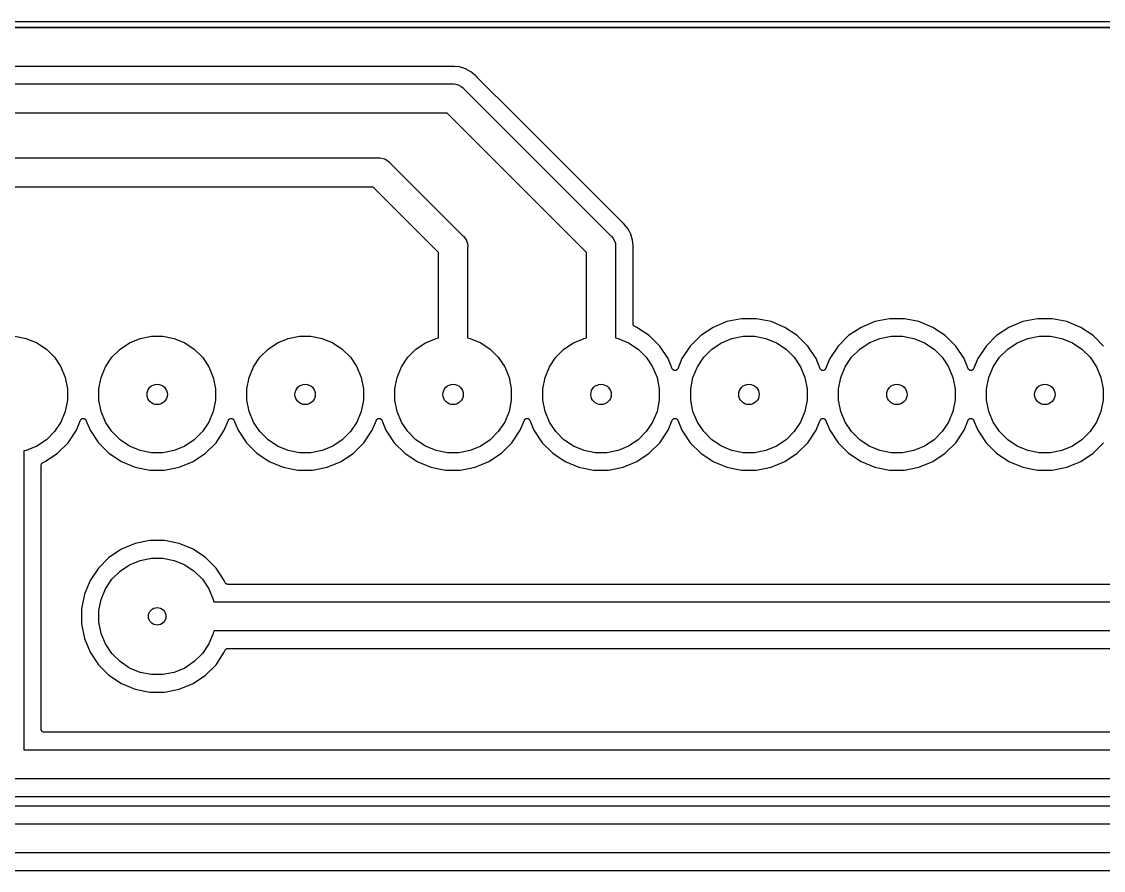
# Model space of a CAD drawing. Extents: x 4.15 to 7.3, y -3.55 to -2.25.
# Drawn here: x 5.958 to 6.69, y -2.822 to -2.248 of the extents above; entities that cross this region are included whole.
import ezdxf

# ---------------------------------------------------------------- set-up
doc = ezdxf.new("R2010")
doc.units = 0
doc.header["$MEASUREMENT"] = 0
doc.layers.add('BLACK', color=7, linetype='CONTINUOUS')

msp = doc.modelspace()

# ---------------------------------------------------------------- linework, layer by layer
at = {"layer": 'BLACK', "linetype": 'CONTINUOUS'}
for p, q in [((4.1501, -2.24803), (7.2999, -2.24803)), ((7.29803, -2.25197), (4.15197, -2.25197)), ((4.15394, -2.25197), (7.29606, -2.25197)), ((6.24884, -2.27835), (5.10116, -2.27835)), ((6.24892, -2.27834), (6.24884, -2.27835)), ((6.24901, -2.27834), (6.24892, -2.27834)), ((6.24903, -2.27834), (6.24901, -2.27834)), ((6.25, -2.27824), (6.24903, -2.27834)), ((6.25097, -2.27834), (6.25, -2.27824)), ((6.25424, -2.27866), (6.25097, -2.27834)), ((6.25833, -2.2799), (6.25424, -2.27866)), ((6.26209, -2.28191), (6.25833, -2.2799)), ((6.26539, -2.28461), (6.26209, -2.28191)), ((6.266, -2.28537), (6.26539, -2.28461)), ((6.26606, -2.28543), (6.266, -2.28537)), ((6.26611, -2.28549), (6.26606, -2.28543)), ((6.26613, -2.28551), (6.26611, -2.28549)), ((6.29264, -2.31202), (6.26613, -2.28551)), ((5.10048, -2.29016), (6.24952, -2.29016)), ((6.24952, -2.29016), (6.25, -2.29011)), ((6.25, -2.29011), (6.25048, -2.29016)), ((6.25048, -2.29016), (6.25193, -2.2903)), ((6.25193, -2.2903), (6.25378, -2.29086)), ((6.25378, -2.29086), (6.25549, -2.29178)), ((6.25549, -2.29178), (6.25699, -2.29301)), ((6.25699, -2.29301), (6.2573, -2.29338)), ((6.2573, -2.29338), (6.35662, -2.3927)), ((6.24592, -2.30984), (5.10408, -2.30984)), ((6.34016, -2.40408), (6.24592, -2.30984)), ((6.36449, -2.38387), (6.29264, -2.31202)), ((5.15048, -2.34016), (6.19952, -2.34016)), ((6.19952, -2.34016), (6.2, -2.34011)), ((6.2, -2.34011), (6.20048, -2.34016)), ((6.20048, -2.34016), (6.20193, -2.3403)), ((6.20193, -2.3403), (6.20378, -2.34086)), ((6.20378, -2.34086), (6.20549, -2.34178)), ((6.20549, -2.34178), (6.20699, -2.34301)), ((6.20699, -2.34301), (6.2073, -2.34338)), ((6.2073, -2.34338), (6.25662, -2.3927)), ((6.19592, -2.35984), (5.15408, -2.35984)), ((6.24016, -2.40408), (6.19592, -2.35984)), ((6.36456, -2.38392), (6.36449, -2.38387)), ((6.36461, -2.38398), (6.36456, -2.38392)), ((6.36463, -2.384), (6.36461, -2.38398)), ((6.36539, -2.38461), (6.36463, -2.384)), ((6.36809, -2.38791), (6.36539, -2.38461)), ((6.36937, -2.3903), (6.36809, -2.38791)), ((6.3701, -2.39167), (6.36937, -2.3903)), ((6.36937, -2.3903), (6.36937, -2.3903)), ((6.25662, -2.3927), (6.25699, -2.39301)), ((6.25699, -2.39301), (6.25822, -2.39451)), ((6.25822, -2.39451), (6.25902, -2.396)), ((6.25902, -2.396), (6.25914, -2.39622)), ((6.25914, -2.39622), (6.2597, -2.39807)), ((6.2597, -2.39807), (6.25989, -2.4)), ((6.35662, -2.3927), (6.35699, -2.39301)), ((6.35699, -2.39301), (6.35822, -2.39451)), ((6.35822, -2.39451), (6.35914, -2.39622)), ((6.35914, -2.39622), (6.3597, -2.39807)), ((6.3597, -2.39807), (6.35984, -2.39948)), ((6.37134, -2.39576), (6.3701, -2.39167)), ((6.37166, -2.39903), (6.37134, -2.39576)), ((6.24016, -2.46182), (6.24016, -2.40408)), ((6.25989, -2.4), (6.25984, -2.40048)), ((6.25984, -2.40048), (6.25984, -2.46182)), ((6.34016, -2.46182), (6.34016, -2.40408)), ((6.35984, -2.39948), (6.35989, -2.4)), ((6.35989, -2.4), (6.35984, -2.40048)), ((6.35984, -2.40048), (6.35984, -2.46182)), ((6.37165, -2.40113), (6.37166, -2.40105)), ((6.37165, -2.40116), (6.37165, -2.40113)), ((6.37165, -2.45226), (6.37165, -2.40116)), ((6.37176, -2.4), (6.37166, -2.39903)), ((6.37166, -2.39903), (6.37166, -2.39903)), ((6.37166, -2.40097), (6.37176, -2.4)), ((6.37166, -2.40105), (6.37166, -2.40097)), ((6.44496, -2.44882), (6.43507, -2.45079)), ((6.45504, -2.44882), (6.44496, -2.44882)), ((6.46493, -2.45079), (6.45504, -2.44882)), ((6.54496, -2.44882), (6.53507, -2.45079)), ((6.55504, -2.44882), (6.54496, -2.44882)), ((6.56493, -2.45079), (6.55504, -2.44882)), ((6.64496, -2.44882), (6.63507, -2.45079)), ((6.65504, -2.44882), (6.64496, -2.44882)), ((6.66493, -2.45079), (6.65504, -2.44882)), ((6.37167, -2.45244), (6.37165, -2.45226)), ((6.37169, -2.45262), (6.37167, -2.45244)), ((6.37169, -2.45263), (6.37169, -2.45262)), ((6.37169, -2.45264), (6.37169, -2.45263)), ((6.37174, -2.45282), (6.37169, -2.45264)), ((6.3718, -2.45299), (6.37174, -2.45282)), ((6.3718, -2.453), (6.3718, -2.45299)), ((6.3718, -2.45301), (6.3718, -2.453)), ((6.37189, -2.45317), (6.3718, -2.45301)), ((6.37197, -2.45333), (6.37189, -2.45317)), ((6.37198, -2.45334), (6.37197, -2.45333)), ((6.37198, -2.45335), (6.37198, -2.45334)), ((6.3721, -2.45349), (6.37198, -2.45335)), ((6.37221, -2.45363), (6.3721, -2.45349)), ((6.37222, -2.45364), (6.37221, -2.45363)), ((6.37223, -2.45364), (6.37222, -2.45364)), ((6.37237, -2.45376), (6.37223, -2.45364)), ((6.37251, -2.45388), (6.37237, -2.45376)), ((6.37252, -2.45389), (6.37251, -2.45388)), ((6.37251, -2.45388), (6.37251, -2.45388)), ((6.37268, -2.45398), (6.37252, -2.45389)), ((6.37284, -2.45406), (6.37268, -2.45398)), ((6.37286, -2.45407), (6.37284, -2.45406)), ((6.37287, -2.45407), (6.37286, -2.45407)), ((6.37286, -2.45407), (6.37286, -2.45407)), ((6.37286, -2.45407), (6.37286, -2.45407)), ((6.37424, -2.45464), (6.37287, -2.45407)), ((6.38263, -2.46025), (6.37424, -2.45464)), ((6.42576, -2.45464), (6.41737, -2.46025)), ((6.43507, -2.45079), (6.42576, -2.45464)), ((6.47424, -2.45464), (6.46493, -2.45079)), ((6.48263, -2.46025), (6.47424, -2.45464)), ((6.52576, -2.45464), (6.51737, -2.46025)), ((6.53507, -2.45079), (6.52576, -2.45464)), ((6.57424, -2.45464), (6.56493, -2.45079)), ((6.58263, -2.46025), (6.57424, -2.45464)), ((6.62576, -2.45464), (6.61737, -2.46025)), ((6.63507, -2.45079), (6.62576, -2.45464)), ((6.67424, -2.45464), (6.66493, -2.45079)), ((6.68263, -2.46025), (6.67424, -2.45464)), ((5.95388, -2.46063), (5.96148, -2.46214)), ((5.96148, -2.46214), (5.96865, -2.46511)), ((6.03135, -2.46511), (6.03852, -2.46214)), ((6.03852, -2.46214), (6.04612, -2.46063)), ((6.04612, -2.46063), (6.05388, -2.46063)), ((6.05388, -2.46063), (6.06148, -2.46214)), ((6.06148, -2.46214), (6.06865, -2.46511)), ((6.13135, -2.46511), (6.13852, -2.46214)), ((6.13852, -2.46214), (6.14612, -2.46063)), ((6.14612, -2.46063), (6.15388, -2.46063)), ((6.15388, -2.46063), (6.16148, -2.46214)), ((6.16148, -2.46214), (6.16865, -2.46511)), ((6.23135, -2.46511), (6.23852, -2.46214)), ((6.23852, -2.46214), (6.24016, -2.46182)), ((6.25984, -2.46182), (6.26148, -2.46214)), ((6.26148, -2.46214), (6.26865, -2.46511)), ((6.33135, -2.46511), (6.33852, -2.46214)), ((6.33852, -2.46214), (6.34016, -2.46182)), ((6.35984, -2.46182), (6.36148, -2.46214)), ((6.36148, -2.46214), (6.36865, -2.46511)), ((6.38975, -2.46737), (6.38263, -2.46025)), ((6.41737, -2.46025), (6.41025, -2.46737)), ((6.43135, -2.46511), (6.43852, -2.46214)), ((6.43852, -2.46214), (6.44612, -2.46063)), ((6.44612, -2.46063), (6.45388, -2.46063)), ((6.45388, -2.46063), (6.46148, -2.46214)), ((6.46148, -2.46214), (6.46865, -2.46511)), ((6.48975, -2.46737), (6.48263, -2.46025)), ((6.51737, -2.46025), (6.51025, -2.46737)), ((6.53135, -2.46511), (6.53852, -2.46214)), ((6.53852, -2.46214), (6.54612, -2.46063)), ((6.54612, -2.46063), (6.55388, -2.46063)), ((6.55388, -2.46063), (6.56148, -2.46214)), ((6.56148, -2.46214), (6.56865, -2.46511)), ((6.58975, -2.46737), (6.58263, -2.46025)), ((6.61737, -2.46025), (6.61025, -2.46737)), ((6.63135, -2.46511), (6.63852, -2.46214)), ((6.63852, -2.46214), (6.64612, -2.46063)), ((6.64612, -2.46063), (6.65388, -2.46063)), ((6.65388, -2.46063), (6.66148, -2.46214)), ((6.66148, -2.46214), (6.66865, -2.46511)), ((6.68975, -2.46737), (6.68263, -2.46025)), ((5.96865, -2.46511), (5.9751, -2.46942)), ((5.9751, -2.46942), (5.98058, -2.4749)), ((6.01942, -2.4749), (6.0249, -2.46942)), ((6.0249, -2.46942), (6.03135, -2.46511)), ((6.06865, -2.46511), (6.0751, -2.46942)), ((6.0751, -2.46942), (6.08058, -2.4749)), ((6.11942, -2.4749), (6.1249, -2.46942)), ((6.1249, -2.46942), (6.13135, -2.46511)), ((6.16865, -2.46511), (6.1751, -2.46942)), ((6.1751, -2.46942), (6.18058, -2.4749)), ((6.21942, -2.4749), (6.2249, -2.46942)), ((6.2249, -2.46942), (6.23135, -2.46511)), ((6.26865, -2.46511), (6.2751, -2.46942)), ((6.2751, -2.46942), (6.28058, -2.4749)), ((6.31942, -2.4749), (6.3249, -2.46942)), ((6.3249, -2.46942), (6.33135, -2.46511)), ((6.36865, -2.46511), (6.3751, -2.46942)), ((6.3751, -2.46942), (6.38058, -2.4749)), ((6.39536, -2.47576), (6.38975, -2.46737)), ((6.41025, -2.46737), (6.40464, -2.47576)), ((6.41942, -2.4749), (6.4249, -2.46942)), ((6.4249, -2.46942), (6.43135, -2.46511)), ((6.46865, -2.46511), (6.4751, -2.46942)), ((6.4751, -2.46942), (6.48058, -2.4749)), ((6.49536, -2.47576), (6.48975, -2.46737)), ((6.51025, -2.46737), (6.50464, -2.47576)), ((6.51942, -2.4749), (6.5249, -2.46942)), ((6.5249, -2.46942), (6.53135, -2.46511)), ((6.56865, -2.46511), (6.5751, -2.46942)), ((6.5751, -2.46942), (6.58058, -2.4749)), ((6.59536, -2.47576), (6.58975, -2.46737)), ((6.61025, -2.46737), (6.60464, -2.47576)), ((6.61942, -2.4749), (6.6249, -2.46942)), ((6.6249, -2.46942), (6.63135, -2.46511)), ((6.66865, -2.46511), (6.6751, -2.46942)), ((6.6751, -2.46942), (6.68058, -2.4749)), ((5.98058, -2.4749), (5.98489, -2.48135)), ((6.01511, -2.48135), (6.01942, -2.4749)), ((6.08058, -2.4749), (6.08489, -2.48135)), ((6.11511, -2.48135), (6.11942, -2.4749)), ((6.18058, -2.4749), (6.18489, -2.48135)), ((6.21511, -2.48135), (6.21942, -2.4749)), ((6.28058, -2.4749), (6.28489, -2.48135)), ((6.31511, -2.48135), (6.31942, -2.4749)), ((6.38058, -2.4749), (6.38489, -2.48135)), ((6.39818, -2.48258), (6.39536, -2.47576)), ((6.40464, -2.47576), (6.40182, -2.48258)), ((6.41511, -2.48135), (6.41942, -2.4749)), ((6.48058, -2.4749), (6.48489, -2.48135)), ((6.49818, -2.48258), (6.49536, -2.47576)), ((6.50464, -2.47576), (6.50182, -2.48258)), ((6.51511, -2.48135), (6.51942, -2.4749)), ((6.58058, -2.4749), (6.58489, -2.48135)), ((6.59818, -2.48258), (6.59536, -2.47576)), ((6.60464, -2.47576), (6.60182, -2.48258)), ((6.61511, -2.48135), (6.61942, -2.4749)), ((6.68058, -2.4749), (6.68489, -2.48135)), ((5.98489, -2.48135), (5.98786, -2.48852)), ((6.01214, -2.48852), (6.01511, -2.48135)), ((6.08489, -2.48135), (6.08786, -2.48852)), ((6.11214, -2.48852), (6.11511, -2.48135)), ((6.18489, -2.48135), (6.18786, -2.48852)), ((6.21214, -2.48852), (6.21511, -2.48135)), ((6.28489, -2.48135), (6.28786, -2.48852)), ((6.31214, -2.48852), (6.31511, -2.48135)), ((6.38489, -2.48135), (6.38786, -2.48852)), ((6.39827, -2.48274), (6.39818, -2.48258)), ((6.39836, -2.48291), (6.39827, -2.48274)), ((6.39836, -2.48292), (6.39836, -2.48291)), ((6.39836, -2.48291), (6.39836, -2.48291)), ((6.39848, -2.48306), (6.39836, -2.48292)), ((6.3986, -2.48321), (6.39848, -2.48306)), ((6.39861, -2.48321), (6.3986, -2.48321)), ((6.3986, -2.48321), (6.3986, -2.48321)), ((6.39876, -2.48334), (6.39861, -2.48321)), ((6.3989, -2.48345), (6.39876, -2.48334)), ((6.3989, -2.48346), (6.3989, -2.48345)), ((6.39907, -2.48355), (6.3989, -2.48346)), ((6.3989, -2.48346), (6.3989, -2.48346)), ((6.39923, -2.48364), (6.39907, -2.48355)), ((6.39924, -2.48364), (6.39923, -2.48364)), ((6.39942, -2.4837), (6.39924, -2.48364)), ((6.39924, -2.48364), (6.39924, -2.48364)), ((6.3996, -2.48375), (6.39942, -2.4837)), ((6.39961, -2.48375), (6.3996, -2.48375)), ((6.3996, -2.48375), (6.3996, -2.48375)), ((6.39979, -2.48377), (6.39961, -2.48375)), ((6.39998, -2.48379), (6.39979, -2.48377)), ((6.39999, -2.48379), (6.39998, -2.48379)), ((6.40018, -2.48377), (6.39999, -2.48379)), ((6.39999, -2.48379), (6.39999, -2.48379)), ((6.40037, -2.48376), (6.40018, -2.48377)), ((6.40055, -2.4837), (6.40037, -2.48376)), ((6.40037, -2.48376), (6.40037, -2.48376)), ((6.40037, -2.48376), (6.40037, -2.48376)), ((6.40073, -2.48365), (6.40055, -2.4837)), ((6.40074, -2.48365), (6.40073, -2.48365)), ((6.4009, -2.48356), (6.40074, -2.48365)), ((6.40074, -2.48365), (6.40074, -2.48365)), ((6.40108, -2.48347), (6.4009, -2.48356)), ((6.40122, -2.48336), (6.40108, -2.48347)), ((6.40108, -2.48347), (6.40108, -2.48347)), ((6.40108, -2.48347), (6.40108, -2.48347)), ((6.40137, -2.48323), (6.40122, -2.48336)), ((6.40138, -2.48323), (6.40137, -2.48323)), ((6.4015, -2.48309), (6.40138, -2.48323)), ((6.40138, -2.48323), (6.40138, -2.48323)), ((6.40162, -2.48294), (6.4015, -2.48309)), ((6.40163, -2.48293), (6.40162, -2.48294)), ((6.40162, -2.48294), (6.40162, -2.48294)), ((6.40172, -2.48277), (6.40163, -2.48293)), ((6.40181, -2.4826), (6.40172, -2.48277)), ((6.40182, -2.48258), (6.40181, -2.4826)), ((6.40181, -2.4826), (6.40181, -2.4826)), ((6.40181, -2.4826), (6.40181, -2.4826)), ((6.40181, -2.4826), (6.40181, -2.4826)), ((6.41214, -2.48852), (6.41511, -2.48135)), ((6.48489, -2.48135), (6.48786, -2.48852)), ((6.49827, -2.48274), (6.49818, -2.48258)), ((6.49836, -2.48291), (6.49827, -2.48274)), ((6.49836, -2.48292), (6.49836, -2.48291)), ((6.49836, -2.48291), (6.49836, -2.48291)), ((6.49848, -2.48306), (6.49836, -2.48292)), ((6.4986, -2.48321), (6.49848, -2.48306)), ((6.49861, -2.48321), (6.4986, -2.48321)), ((6.4986, -2.48321), (6.4986, -2.48321)), ((6.49876, -2.48334), (6.49861, -2.48321)), ((6.4989, -2.48345), (6.49876, -2.48334)), ((6.4989, -2.48346), (6.4989, -2.48345)), ((6.49907, -2.48355), (6.4989, -2.48346)), ((6.4989, -2.48346), (6.4989, -2.48346)), ((6.49923, -2.48364), (6.49907, -2.48355)), ((6.49924, -2.48364), (6.49923, -2.48364)), ((6.49942, -2.4837), (6.49924, -2.48364)), ((6.49924, -2.48364), (6.49924, -2.48364)), ((6.4996, -2.48375), (6.49942, -2.4837)), ((6.49961, -2.48375), (6.4996, -2.48375)), ((6.4996, -2.48375), (6.4996, -2.48375)), ((6.49979, -2.48377), (6.49961, -2.48375)), ((6.49998, -2.48379), (6.49979, -2.48377)), ((6.49999, -2.48379), (6.49998, -2.48379)), ((6.50018, -2.48377), (6.49999, -2.48379)), ((6.49999, -2.48379), (6.49999, -2.48379)), ((6.50037, -2.48376), (6.50018, -2.48377)), ((6.50055, -2.4837), (6.50037, -2.48376)), ((6.50037, -2.48376), (6.50037, -2.48376)), ((6.50037, -2.48376), (6.50037, -2.48376)), ((6.50073, -2.48365), (6.50055, -2.4837)), ((6.50074, -2.48365), (6.50073, -2.48365)), ((6.5009, -2.48356), (6.50074, -2.48365)), ((6.50074, -2.48365), (6.50074, -2.48365)), ((6.50108, -2.48347), (6.5009, -2.48356)), ((6.50122, -2.48336), (6.50108, -2.48347)), ((6.50108, -2.48347), (6.50108, -2.48347)), ((6.50108, -2.48347), (6.50108, -2.48347)), ((6.50137, -2.48323), (6.50122, -2.48336)), ((6.50138, -2.48323), (6.50137, -2.48323)), ((6.5015, -2.48309), (6.50138, -2.48323)), ((6.50138, -2.48323), (6.50138, -2.48323)), ((6.50162, -2.48294), (6.5015, -2.48309)), ((6.50163, -2.48293), (6.50162, -2.48294)), ((6.50162, -2.48294), (6.50162, -2.48294)), ((6.50172, -2.48277), (6.50163, -2.48293)), ((6.50181, -2.4826), (6.50172, -2.48277)), ((6.50182, -2.48258), (6.50181, -2.4826)), ((6.50181, -2.4826), (6.50181, -2.4826)), ((6.50181, -2.4826), (6.50181, -2.4826)), ((6.50181, -2.4826), (6.50181, -2.4826)), ((6.51214, -2.48852), (6.51511, -2.48135)), ((6.58489, -2.48135), (6.58786, -2.48852)), ((6.59827, -2.48274), (6.59818, -2.48258)), ((6.59836, -2.48291), (6.59827, -2.48274)), ((6.59836, -2.48292), (6.59836, -2.48291)), ((6.59836, -2.48291), (6.59836, -2.48291)), ((6.59848, -2.48306), (6.59836, -2.48292)), ((6.5986, -2.48321), (6.59848, -2.48306)), ((6.59861, -2.48321), (6.5986, -2.48321)), ((6.5986, -2.48321), (6.5986, -2.48321)), ((6.59876, -2.48334), (6.59861, -2.48321)), ((6.5989, -2.48345), (6.59876, -2.48334)), ((6.5989, -2.48346), (6.5989, -2.48345)), ((6.59907, -2.48355), (6.5989, -2.48346)), ((6.5989, -2.48346), (6.5989, -2.48346)), ((6.59923, -2.48364), (6.59907, -2.48355)), ((6.59924, -2.48364), (6.59923, -2.48364)), ((6.59943, -2.4837), (6.59924, -2.48364)), ((6.59924, -2.48364), (6.59924, -2.48364)), ((6.5996, -2.48375), (6.59943, -2.4837)), ((6.59961, -2.48375), (6.5996, -2.48375)), ((6.5996, -2.48375), (6.5996, -2.48375)), ((6.59979, -2.48377), (6.59961, -2.48375)), ((6.59998, -2.48379), (6.59979, -2.48377)), ((6.59999, -2.48379), (6.59998, -2.48379)), ((6.60018, -2.48377), (6.59999, -2.48379)), ((6.59999, -2.48379), (6.59999, -2.48379)), ((6.60037, -2.48376), (6.60018, -2.48377)), ((6.60055, -2.4837), (6.60037, -2.48376)), ((6.60037, -2.48376), (6.60037, -2.48376)), ((6.60037, -2.48376), (6.60037, -2.48376)), ((6.60073, -2.48365), (6.60055, -2.4837)), ((6.60074, -2.48365), (6.60073, -2.48365)), ((6.6009, -2.48356), (6.60074, -2.48365)), ((6.60074, -2.48365), (6.60074, -2.48365)), ((6.60108, -2.48347), (6.6009, -2.48356)), ((6.60122, -2.48336), (6.60108, -2.48347)), ((6.60108, -2.48347), (6.60108, -2.48347)), ((6.60108, -2.48347), (6.60108, -2.48347)), ((6.60137, -2.48323), (6.60122, -2.48336)), ((6.60138, -2.48323), (6.60137, -2.48323)), ((6.6015, -2.48309), (6.60138, -2.48323)), ((6.60138, -2.48323), (6.60138, -2.48323)), ((6.60162, -2.48294), (6.6015, -2.48309)), ((6.60163, -2.48293), (6.60162, -2.48294)), ((6.60162, -2.48294), (6.60162, -2.48294)), ((6.60172, -2.48277), (6.60163, -2.48293)), ((6.60181, -2.4826), (6.60172, -2.48277)), ((6.60182, -2.48258), (6.60181, -2.4826)), ((6.60181, -2.4826), (6.60181, -2.4826)), ((6.60181, -2.4826), (6.60181, -2.4826)), ((6.60181, -2.4826), (6.60181, -2.4826)), ((6.61214, -2.48852), (6.61511, -2.48135)), ((6.68489, -2.48135), (6.68786, -2.48852)), ((5.98786, -2.48852), (5.98937, -2.49612)), ((6.01063, -2.49612), (6.01214, -2.48852)), ((6.08786, -2.48852), (6.08937, -2.49612)), ((6.11063, -2.49612), (6.11214, -2.48852)), ((6.18786, -2.48852), (6.18937, -2.49612)), ((6.21063, -2.49612), (6.21214, -2.48852)), ((6.28786, -2.48852), (6.28937, -2.49612)), ((6.31063, -2.49612), (6.31214, -2.48852)), ((6.38786, -2.48852), (6.38937, -2.49612)), ((6.41063, -2.49612), (6.41214, -2.48852)), ((6.48786, -2.48852), (6.48937, -2.49612)), ((6.51063, -2.49612), (6.51214, -2.48852)), ((6.58786, -2.48852), (6.58937, -2.49612)), ((6.61063, -2.49612), (6.61214, -2.48852)), ((6.68786, -2.48852), (6.68937, -2.49612)), ((5.98937, -2.49612), (5.98937, -2.50388)), ((6.01063, -2.50388), (6.01063, -2.49612)), ((6.08937, -2.49612), (6.08937, -2.50388)), ((6.11063, -2.50388), (6.11063, -2.49612)), ((6.18937, -2.49612), (6.18937, -2.50388)), ((6.21063, -2.50388), (6.21063, -2.49612)), ((6.28937, -2.49612), (6.28937, -2.50388)), ((6.31063, -2.50388), (6.31063, -2.49612)), ((6.38937, -2.49612), (6.38937, -2.50388)), ((6.41063, -2.50388), (6.41063, -2.49612)), ((6.48937, -2.49612), (6.48937, -2.50388)), ((6.51063, -2.50388), (6.51063, -2.49612)), ((6.58937, -2.49612), (6.58937, -2.50388)), ((6.61063, -2.50388), (6.61063, -2.49612)), ((6.68937, -2.49612), (6.68937, -2.50388)), ((5.98937, -2.50388), (5.98786, -2.51148)), ((6.01214, -2.51148), (6.01063, -2.50388)), ((6.08937, -2.50388), (6.08786, -2.51148)), ((6.11214, -2.51148), (6.11063, -2.50388)), ((6.18937, -2.50388), (6.18786, -2.51148)), ((6.21214, -2.51148), (6.21063, -2.50388)), ((6.28937, -2.50388), (6.28786, -2.51148)), ((6.31214, -2.51148), (6.31063, -2.50388)), ((6.38937, -2.50388), (6.38786, -2.51148)), ((6.41214, -2.51148), (6.41063, -2.50388)), ((6.48937, -2.50388), (6.48786, -2.51148)), ((6.51214, -2.51148), (6.51063, -2.50388)), ((6.58937, -2.50388), (6.58786, -2.51148)), ((6.61214, -2.51148), (6.61063, -2.50388)), ((6.68937, -2.50388), (6.68786, -2.51148)), ((5.98786, -2.51148), (5.98489, -2.51865)), ((6.01511, -2.51865), (6.01214, -2.51148)), ((6.08786, -2.51148), (6.08489, -2.51865)), ((6.11511, -2.51865), (6.11214, -2.51148)), ((6.18786, -2.51148), (6.18489, -2.51865)), ((6.21511, -2.51865), (6.21214, -2.51148)), ((6.28786, -2.51148), (6.28489, -2.51865)), ((6.31511, -2.51865), (6.31214, -2.51148)), ((6.38786, -2.51148), (6.38489, -2.51865)), ((6.41511, -2.51865), (6.41214, -2.51148)), ((6.48786, -2.51148), (6.48489, -2.51865)), ((6.51511, -2.51865), (6.51214, -2.51148)), ((6.58786, -2.51148), (6.58489, -2.51865)), ((6.61511, -2.51865), (6.61214, -2.51148)), ((6.68786, -2.51148), (6.68489, -2.51865)), ((5.98489, -2.51865), (5.98058, -2.5251)), ((5.99536, -2.52424), (5.99818, -2.51742)), ((5.99818, -2.51742), (5.99819, -2.5174)), ((5.99819, -2.5174), (5.99828, -2.51724)), ((5.99819, -2.5174), (5.99819, -2.5174)), ((5.99819, -2.5174), (5.99819, -2.5174)), ((5.99819, -2.5174), (5.99819, -2.5174)), ((5.99828, -2.51724), (5.99837, -2.51707)), ((5.99837, -2.51707), (5.99838, -2.51706)), ((5.99838, -2.51706), (5.99851, -2.51691)), ((5.99838, -2.51706), (5.99838, -2.51706)), ((5.99851, -2.51691), (5.99862, -2.51677)), ((5.99862, -2.51677), (5.99862, -2.51677)), ((5.99862, -2.51677), (5.99863, -2.51677)), ((5.99863, -2.51677), (5.99878, -2.51664)), ((5.99878, -2.51664), (5.99892, -2.51653)), ((5.99892, -2.51653), (5.99909, -2.51644)), ((5.99892, -2.51653), (5.99892, -2.51653)), ((5.99892, -2.51653), (5.99892, -2.51653)), ((5.99909, -2.51644), (5.99926, -2.51635)), ((5.99926, -2.51635), (5.99926, -2.51635)), ((5.99926, -2.51635), (5.99927, -2.51635)), ((5.99927, -2.51635), (5.99944, -2.5163)), ((5.99944, -2.5163), (5.99963, -2.51624)), ((5.99963, -2.51624), (5.99982, -2.51623)), ((5.99963, -2.51624), (5.99963, -2.51624)), ((5.99963, -2.51624), (5.99963, -2.51624)), ((5.99982, -2.51623), (6.00001, -2.51621)), ((6.00001, -2.51621), (6.00001, -2.51621)), ((6.00001, -2.51621), (6.00002, -2.51621)), ((6.00002, -2.51621), (6.00021, -2.51623)), ((6.00021, -2.51623), (6.00039, -2.51625)), ((6.00039, -2.51625), (6.0004, -2.51625)), ((6.0004, -2.51625), (6.0004, -2.51625)), ((6.0004, -2.51625), (6.00057, -2.5163)), ((6.00057, -2.5163), (6.00076, -2.51636)), ((6.00076, -2.51636), (6.00076, -2.51636)), ((6.00076, -2.51636), (6.00077, -2.51636)), ((6.00077, -2.51636), (6.00093, -2.51645)), ((6.00093, -2.51645), (6.0011, -2.51654)), ((6.0011, -2.51654), (6.0011, -2.51654)), ((6.0011, -2.51654), (6.0011, -2.51655)), ((6.0011, -2.51655), (6.00124, -2.51666)), ((6.00124, -2.51666), (6.00139, -2.51679)), ((6.00139, -2.51679), (6.0014, -2.51679)), ((6.0014, -2.51679), (6.0014, -2.51679)), ((6.0014, -2.51679), (6.00152, -2.51693)), ((6.00152, -2.51693), (6.00164, -2.51708)), ((6.00164, -2.51708), (6.00164, -2.51709)), ((6.00164, -2.51709), (6.00164, -2.51709)), ((6.00164, -2.51709), (6.00173, -2.51726)), ((6.00173, -2.51726), (6.00182, -2.51742)), ((6.00182, -2.51742), (6.00464, -2.52424)), ((6.01942, -2.5251), (6.01511, -2.51865)), ((6.08489, -2.51865), (6.08058, -2.5251)), ((6.09536, -2.52424), (6.09818, -2.51742)), ((6.09818, -2.51742), (6.09819, -2.5174)), ((6.09819, -2.5174), (6.09828, -2.51724)), ((6.09819, -2.5174), (6.09819, -2.5174)), ((6.09819, -2.5174), (6.09819, -2.5174)), ((6.09819, -2.5174), (6.09819, -2.5174)), ((6.09828, -2.51724), (6.09837, -2.51707)), ((6.09837, -2.51707), (6.09838, -2.51706)), ((6.09838, -2.51706), (6.09851, -2.51691)), ((6.09838, -2.51706), (6.09838, -2.51706)), ((6.09851, -2.51691), (6.09862, -2.51677)), ((6.09862, -2.51677), (6.09862, -2.51677)), ((6.09862, -2.51677), (6.09863, -2.51677)), ((6.09863, -2.51677), (6.09878, -2.51664)), ((6.09878, -2.51664), (6.09892, -2.51653)), ((6.09892, -2.51653), (6.09909, -2.51644)), ((6.09892, -2.51653), (6.09892, -2.51653)), ((6.09892, -2.51653), (6.09892, -2.51653)), ((6.09909, -2.51644), (6.09926, -2.51635)), ((6.09926, -2.51635), (6.09926, -2.51635)), ((6.09926, -2.51635), (6.09927, -2.51635)), ((6.09927, -2.51635), (6.09944, -2.5163)), ((6.09944, -2.5163), (6.09963, -2.51624)), ((6.09963, -2.51624), (6.09982, -2.51623)), ((6.09963, -2.51624), (6.09963, -2.51624)), ((6.09963, -2.51624), (6.09963, -2.51624)), ((6.09982, -2.51623), (6.10001, -2.51621)), ((6.10001, -2.51621), (6.10001, -2.51621)), ((6.10001, -2.51621), (6.10002, -2.51621)), ((6.10002, -2.51621), (6.10021, -2.51623)), ((6.10021, -2.51623), (6.10039, -2.51625)), ((6.10039, -2.51625), (6.1004, -2.51625)), ((6.1004, -2.51625), (6.1004, -2.51625)), ((6.1004, -2.51625), (6.10058, -2.5163)), ((6.10058, -2.5163), (6.10076, -2.51636)), ((6.10076, -2.51636), (6.10076, -2.51636)), ((6.10076, -2.51636), (6.10077, -2.51636)), ((6.10077, -2.51636), (6.10093, -2.51645)), ((6.10093, -2.51645), (6.1011, -2.51654)), ((6.1011, -2.51654), (6.1011, -2.51654)), ((6.1011, -2.51654), (6.1011, -2.51655)), ((6.1011, -2.51655), (6.10124, -2.51666)), ((6.10124, -2.51666), (6.10139, -2.51679)), ((6.10139, -2.51679), (6.1014, -2.51679)), ((6.1014, -2.51679), (6.1014, -2.51679)), ((6.1014, -2.51679), (6.10152, -2.51693)), ((6.10152, -2.51693), (6.10164, -2.51708)), ((6.10164, -2.51708), (6.10164, -2.51709)), ((6.10164, -2.51709), (6.10164, -2.51709)), ((6.10164, -2.51709), (6.10173, -2.51726)), ((6.10173, -2.51726), (6.10182, -2.51742)), ((6.10182, -2.51742), (6.10464, -2.52424)), ((6.11942, -2.5251), (6.11511, -2.51865)), ((6.18489, -2.51865), (6.18058, -2.5251)), ((6.19536, -2.52424), (6.19818, -2.51742)), ((6.19818, -2.51742), (6.19819, -2.5174)), ((6.19819, -2.5174), (6.19828, -2.51724)), ((6.19819, -2.5174), (6.19819, -2.5174)), ((6.19819, -2.5174), (6.19819, -2.5174)), ((6.19819, -2.5174), (6.19819, -2.5174)), ((6.19828, -2.51724), (6.19837, -2.51707)), ((6.19837, -2.51707), (6.19838, -2.51706)), ((6.19838, -2.51706), (6.19851, -2.51691)), ((6.19838, -2.51706), (6.19838, -2.51706)), ((6.19851, -2.51691), (6.19862, -2.51677)), ((6.19862, -2.51677), (6.19862, -2.51677)), ((6.19862, -2.51677), (6.19863, -2.51677)), ((6.19863, -2.51677), (6.19878, -2.51664)), ((6.19878, -2.51664), (6.19892, -2.51653)), ((6.19892, -2.51653), (6.19909, -2.51644)), ((6.19892, -2.51653), (6.19892, -2.51653)), ((6.19892, -2.51653), (6.19892, -2.51653)), ((6.19909, -2.51644), (6.19926, -2.51635)), ((6.19926, -2.51635), (6.19926, -2.51635)), ((6.19926, -2.51635), (6.19927, -2.51635)), ((6.19927, -2.51635), (6.19944, -2.5163)), ((6.19944, -2.5163), (6.19963, -2.51624)), ((6.19963, -2.51624), (6.19982, -2.51623)), ((6.19963, -2.51624), (6.19963, -2.51624)), ((6.19963, -2.51624), (6.19963, -2.51624)), ((6.19982, -2.51623), (6.20001, -2.51621)), ((6.20001, -2.51621), (6.20001, -2.51621)), ((6.20001, -2.51621), (6.20002, -2.51621)), ((6.20002, -2.51621), (6.20021, -2.51623)), ((6.20021, -2.51623), (6.20039, -2.51625)), ((6.20039, -2.51625), (6.2004, -2.51625)), ((6.2004, -2.51625), (6.2004, -2.51625)), ((6.2004, -2.51625), (6.20057, -2.5163)), ((6.20057, -2.5163), (6.20076, -2.51636)), ((6.20076, -2.51636), (6.20076, -2.51636)), ((6.20076, -2.51636), (6.20077, -2.51636)), ((6.20077, -2.51636), (6.20093, -2.51645)), ((6.20093, -2.51645), (6.2011, -2.51654)), ((6.2011, -2.51654), (6.2011, -2.51654)), ((6.2011, -2.51654), (6.2011, -2.51655)), ((6.2011, -2.51655), (6.20124, -2.51666)), ((6.20124, -2.51666), (6.20139, -2.51679)), ((6.20139, -2.51679), (6.2014, -2.51679)), ((6.2014, -2.51679), (6.2014, -2.51679)), ((6.2014, -2.51679), (6.20152, -2.51693)), ((6.20152, -2.51693), (6.20164, -2.51708)), ((6.20164, -2.51708), (6.20164, -2.51709)), ((6.20164, -2.51709), (6.20164, -2.51709)), ((6.20164, -2.51709), (6.20173, -2.51726)), ((6.20173, -2.51726), (6.20182, -2.51742)), ((6.20182, -2.51742), (6.20464, -2.52424)), ((6.21942, -2.5251), (6.21511, -2.51865)), ((6.28489, -2.51865), (6.28058, -2.5251)), ((6.29536, -2.52424), (6.29818, -2.51742)), ((6.29818, -2.51742), (6.29819, -2.5174)), ((6.29819, -2.5174), (6.29828, -2.51724)), ((6.29819, -2.5174), (6.29819, -2.5174)), ((6.29819, -2.5174), (6.29819, -2.5174)), ((6.29819, -2.5174), (6.29819, -2.5174)), ((6.29828, -2.51724), (6.29837, -2.51707)), ((6.29837, -2.51707), (6.29838, -2.51706)), ((6.29838, -2.51706), (6.29851, -2.51691)), ((6.29838, -2.51706), (6.29838, -2.51706)), ((6.29851, -2.51691), (6.29862, -2.51677)), ((6.29862, -2.51677), (6.29862, -2.51677)), ((6.29862, -2.51677), (6.29863, -2.51677)), ((6.29863, -2.51677), (6.29878, -2.51664)), ((6.29878, -2.51664), (6.29892, -2.51653)), ((6.29892, -2.51653), (6.29909, -2.51644)), ((6.29892, -2.51653), (6.29892, -2.51653)), ((6.29892, -2.51653), (6.29892, -2.51653)), ((6.29909, -2.51644), (6.29926, -2.51635)), ((6.29926, -2.51635), (6.29926, -2.51635)), ((6.29926, -2.51635), (6.29927, -2.51635)), ((6.29927, -2.51635), (6.29944, -2.5163)), ((6.29944, -2.5163), (6.29963, -2.51624)), ((6.29963, -2.51624), (6.29982, -2.51623)), ((6.29963, -2.51624), (6.29963, -2.51624)), ((6.29963, -2.51624), (6.29963, -2.51624)), ((6.29982, -2.51623), (6.30001, -2.51621)), ((6.30001, -2.51621), (6.30001, -2.51621)), ((6.30001, -2.51621), (6.30002, -2.51621)), ((6.30002, -2.51621), (6.30021, -2.51623)), ((6.30021, -2.51623), (6.30039, -2.51625)), ((6.30039, -2.51625), (6.3004, -2.51625)), ((6.3004, -2.51625), (6.3004, -2.51625)), ((6.3004, -2.51625), (6.30058, -2.5163)), ((6.30058, -2.5163), (6.30076, -2.51636)), ((6.30076, -2.51636), (6.30076, -2.51636)), ((6.30076, -2.51636), (6.30077, -2.51636)), ((6.30077, -2.51636), (6.30093, -2.51645)), ((6.30093, -2.51645), (6.3011, -2.51654)), ((6.3011, -2.51654), (6.3011, -2.51654)), ((6.3011, -2.51654), (6.3011, -2.51655)), ((6.3011, -2.51655), (6.30124, -2.51666)), ((6.30124, -2.51666), (6.30139, -2.51679)), ((6.30139, -2.51679), (6.3014, -2.51679)), ((6.3014, -2.51679), (6.3014, -2.51679)), ((6.3014, -2.51679), (6.30152, -2.51693)), ((6.30152, -2.51693), (6.30164, -2.51708)), ((6.30164, -2.51708), (6.30164, -2.51709)), ((6.30164, -2.51709), (6.30164, -2.51709)), ((6.30164, -2.51709), (6.30173, -2.51726)), ((6.30173, -2.51726), (6.30182, -2.51742)), ((6.30182, -2.51742), (6.30464, -2.52424)), ((6.31942, -2.5251), (6.31511, -2.51865)), ((6.38489, -2.51865), (6.38058, -2.5251)), ((6.39536, -2.52424), (6.39818, -2.51742)), ((6.39818, -2.51742), (6.39819, -2.5174)), ((6.39819, -2.5174), (6.39828, -2.51724)), ((6.39819, -2.5174), (6.39819, -2.5174)), ((6.39819, -2.5174), (6.39819, -2.5174)), ((6.39819, -2.5174), (6.39819, -2.5174)), ((6.39828, -2.51724), (6.39837, -2.51707)), ((6.39837, -2.51707), (6.39838, -2.51706)), ((6.39838, -2.51706), (6.39851, -2.51691)), ((6.39838, -2.51706), (6.39838, -2.51706)), ((6.39851, -2.51691), (6.39862, -2.51677)), ((6.39862, -2.51677), (6.39862, -2.51677)), ((6.39862, -2.51677), (6.39863, -2.51677)), ((6.39863, -2.51677), (6.39878, -2.51664)), ((6.39878, -2.51664), (6.39892, -2.51653)), ((6.39892, -2.51653), (6.39909, -2.51644)), ((6.39892, -2.51653), (6.39892, -2.51653)), ((6.39892, -2.51653), (6.39892, -2.51653)), ((6.39909, -2.51644), (6.39926, -2.51635)), ((6.39926, -2.51635), (6.39926, -2.51635)), ((6.39926, -2.51635), (6.39927, -2.51635)), ((6.39927, -2.51635), (6.39944, -2.5163)), ((6.39944, -2.5163), (6.39963, -2.51624)), ((6.39963, -2.51624), (6.39982, -2.51623)), ((6.39963, -2.51624), (6.39963, -2.51624)), ((6.39963, -2.51624), (6.39963, -2.51624)), ((6.39982, -2.51623), (6.40001, -2.51621)), ((6.40001, -2.51621), (6.40001, -2.51621)), ((6.40001, -2.51621), (6.40002, -2.51621)), ((6.40002, -2.51621), (6.40021, -2.51623)), ((6.40021, -2.51623), (6.40039, -2.51625)), ((6.40039, -2.51625), (6.4004, -2.51625)), ((6.4004, -2.51625), (6.4004, -2.51625)), ((6.4004, -2.51625), (6.40057, -2.5163)), ((6.40057, -2.5163), (6.40076, -2.51636)), ((6.40076, -2.51636), (6.40076, -2.51636)), ((6.40076, -2.51636), (6.40077, -2.51636)), ((6.40077, -2.51636), (6.40093, -2.51645)), ((6.40093, -2.51645), (6.4011, -2.51654)), ((6.4011, -2.51654), (6.4011, -2.51654)), ((6.4011, -2.51654), (6.4011, -2.51655)), ((6.4011, -2.51655), (6.40124, -2.51666)), ((6.40124, -2.51666), (6.40139, -2.51679)), ((6.40139, -2.51679), (6.4014, -2.51679)), ((6.4014, -2.51679), (6.4014, -2.51679)), ((6.4014, -2.51679), (6.40152, -2.51693)), ((6.40152, -2.51693), (6.40164, -2.51708)), ((6.40164, -2.51708), (6.40164, -2.51709)), ((6.40164, -2.51709), (6.40164, -2.51709)), ((6.40164, -2.51709), (6.40173, -2.51726)), ((6.40173, -2.51726), (6.40182, -2.51742)), ((6.40182, -2.51742), (6.40464, -2.52424)), ((6.41942, -2.5251), (6.41511, -2.51865)), ((6.48489, -2.51865), (6.48058, -2.5251)), ((6.49536, -2.52424), (6.49818, -2.51742)), ((6.49818, -2.51742), (6.49819, -2.5174)), ((6.49819, -2.5174), (6.49828, -2.51724)), ((6.49819, -2.5174), (6.49819, -2.5174)), ((6.49819, -2.5174), (6.49819, -2.5174)), ((6.49819, -2.5174), (6.49819, -2.5174)), ((6.49828, -2.51724), (6.49837, -2.51707)), ((6.49837, -2.51707), (6.49838, -2.51706)), ((6.49838, -2.51706), (6.49851, -2.51691)), ((6.49838, -2.51706), (6.49838, -2.51706)), ((6.49851, -2.51691), (6.49862, -2.51677)), ((6.49862, -2.51677), (6.49862, -2.51677)), ((6.49862, -2.51677), (6.49863, -2.51677)), ((6.49863, -2.51677), (6.49878, -2.51664)), ((6.49878, -2.51664), (6.49892, -2.51653)), ((6.49892, -2.51653), (6.49909, -2.51644)), ((6.49892, -2.51653), (6.49892, -2.51653)), ((6.49892, -2.51653), (6.49892, -2.51653)), ((6.49909, -2.51644), (6.49926, -2.51635)), ((6.49926, -2.51635), (6.49926, -2.51635)), ((6.49926, -2.51635), (6.49927, -2.51635)), ((6.49927, -2.51635), (6.49944, -2.5163)), ((6.49944, -2.5163), (6.49963, -2.51624)), ((6.49963, -2.51624), (6.49982, -2.51623)), ((6.49963, -2.51624), (6.49963, -2.51624)), ((6.49963, -2.51624), (6.49963, -2.51624)), ((6.49982, -2.51623), (6.50001, -2.51621)), ((6.50001, -2.51621), (6.50001, -2.51621)), ((6.50001, -2.51621), (6.50002, -2.51621)), ((6.50002, -2.51621), (6.50021, -2.51623)), ((6.50021, -2.51623), (6.50039, -2.51625)), ((6.50039, -2.51625), (6.5004, -2.51625)), ((6.5004, -2.51625), (6.5004, -2.51625)), ((6.5004, -2.51625), (6.50057, -2.5163)), ((6.50057, -2.5163), (6.50076, -2.51636)), ((6.50076, -2.51636), (6.50076, -2.51636)), ((6.50076, -2.51636), (6.50077, -2.51636)), ((6.50077, -2.51636), (6.50093, -2.51645)), ((6.50093, -2.51645), (6.5011, -2.51654)), ((6.5011, -2.51654), (6.5011, -2.51654)), ((6.5011, -2.51654), (6.5011, -2.51655)), ((6.5011, -2.51655), (6.50124, -2.51666)), ((6.50124, -2.51666), (6.50139, -2.51679)), ((6.50139, -2.51679), (6.5014, -2.51679)), ((6.5014, -2.51679), (6.5014, -2.51679)), ((6.5014, -2.51679), (6.50152, -2.51693)), ((6.50152, -2.51693), (6.50164, -2.51708)), ((6.50164, -2.51708), (6.50164, -2.51709)), ((6.50164, -2.51709), (6.50164, -2.51709)), ((6.50164, -2.51709), (6.50173, -2.51726)), ((6.50173, -2.51726), (6.50182, -2.51742)), ((6.50182, -2.51742), (6.50464, -2.52424)), ((6.51942, -2.5251), (6.51511, -2.51865)), ((6.58489, -2.51865), (6.58058, -2.5251)), ((6.59536, -2.52424), (6.59818, -2.51742)), ((6.59818, -2.51742), (6.59819, -2.5174)), ((6.59819, -2.5174), (6.59828, -2.51724)), ((6.59819, -2.5174), (6.59819, -2.5174)), ((6.59819, -2.5174), (6.59819, -2.5174)), ((6.59819, -2.5174), (6.59819, -2.5174)), ((6.59828, -2.51724), (6.59837, -2.51707)), ((6.59837, -2.51707), (6.59838, -2.51706)), ((6.59838, -2.51706), (6.59851, -2.51691)), ((6.59838, -2.51706), (6.59838, -2.51706)), ((6.59851, -2.51691), (6.59862, -2.51677)), ((6.59862, -2.51677), (6.59862, -2.51677)), ((6.59862, -2.51677), (6.59863, -2.51677)), ((6.59863, -2.51677), (6.59878, -2.51664)), ((6.59878, -2.51664), (6.59892, -2.51653)), ((6.59892, -2.51653), (6.59909, -2.51644)), ((6.59892, -2.51653), (6.59892, -2.51653)), ((6.59892, -2.51653), (6.59892, -2.51653)), ((6.59909, -2.51644), (6.59926, -2.51635)), ((6.59926, -2.51635), (6.59926, -2.51635)), ((6.59926, -2.51635), (6.59927, -2.51635)), ((6.59927, -2.51635), (6.59944, -2.5163)), ((6.59944, -2.5163), (6.59963, -2.51624)), ((6.59963, -2.51624), (6.59982, -2.51623)), ((6.59963, -2.51624), (6.59963, -2.51624)), ((6.59963, -2.51624), (6.59963, -2.51624)), ((6.59982, -2.51623), (6.60001, -2.51621)), ((6.60001, -2.51621), (6.60001, -2.51621)), ((6.60001, -2.51621), (6.60002, -2.51621)), ((6.60002, -2.51621), (6.60021, -2.51623)), ((6.60021, -2.51623), (6.60039, -2.51625)), ((6.60039, -2.51625), (6.6004, -2.51625)), ((6.6004, -2.51625), (6.6004, -2.51625)), ((6.6004, -2.51625), (6.60058, -2.5163)), ((6.60058, -2.5163), (6.60076, -2.51636)), ((6.60076, -2.51636), (6.60076, -2.51636)), ((6.60076, -2.51636), (6.60077, -2.51636)), ((6.60077, -2.51636), (6.60093, -2.51645)), ((6.60093, -2.51645), (6.6011, -2.51654)), ((6.6011, -2.51654), (6.6011, -2.51654)), ((6.6011, -2.51654), (6.6011, -2.51655)), ((6.6011, -2.51655), (6.60124, -2.51666)), ((6.60124, -2.51666), (6.60139, -2.51679)), ((6.60139, -2.51679), (6.6014, -2.51679)), ((6.6014, -2.51679), (6.6014, -2.51679)), ((6.6014, -2.51679), (6.60152, -2.51693)), ((6.60152, -2.51693), (6.60164, -2.51708)), ((6.60164, -2.51708), (6.60164, -2.51709)), ((6.60164, -2.51709), (6.60164, -2.51709)), ((6.60164, -2.51709), (6.60173, -2.51726)), ((6.60173, -2.51726), (6.60182, -2.51742)), ((6.60182, -2.51742), (6.60464, -2.52424)), ((6.61942, -2.5251), (6.61511, -2.51865)), ((6.68489, -2.51865), (6.68058, -2.5251)), ((5.98058, -2.5251), (5.9751, -2.53058)), ((5.98975, -2.53263), (5.99536, -2.52424)), ((6.00464, -2.52424), (6.01025, -2.53263)), ((6.0249, -2.53058), (6.01942, -2.5251)), ((6.08058, -2.5251), (6.0751, -2.53058)), ((6.08975, -2.53263), (6.09536, -2.52424)), ((6.10464, -2.52424), (6.11025, -2.53263)), ((6.1249, -2.53058), (6.11942, -2.5251)), ((6.18058, -2.5251), (6.1751, -2.53058)), ((6.18975, -2.53263), (6.19536, -2.52424)), ((6.20464, -2.52424), (6.21025, -2.53263)), ((6.2249, -2.53058), (6.21942, -2.5251)), ((6.28058, -2.5251), (6.2751, -2.53058)), ((6.28975, -2.53263), (6.29536, -2.52424)), ((6.30464, -2.52424), (6.31025, -2.53263)), ((6.3249, -2.53058), (6.31942, -2.5251)), ((6.38058, -2.5251), (6.3751, -2.53058)), ((6.38975, -2.53263), (6.39536, -2.52424)), ((6.40464, -2.52424), (6.41025, -2.53263)), ((6.4249, -2.53058), (6.41942, -2.5251)), ((6.48058, -2.5251), (6.4751, -2.53058)), ((6.48975, -2.53263), (6.49536, -2.52424)), ((6.50464, -2.52424), (6.51025, -2.53263)), ((6.5249, -2.53058), (6.51942, -2.5251)), ((6.58058, -2.5251), (6.5751, -2.53058)), ((6.58975, -2.53263), (6.59536, -2.52424)), ((6.60464, -2.52424), (6.61025, -2.53263)), ((6.6249, -2.53058), (6.61942, -2.5251)), ((6.68058, -2.5251), (6.6751, -2.53058)), ((5.96865, -2.53489), (5.96148, -2.53786)), ((5.9751, -2.53058), (5.96865, -2.53489)), ((5.98263, -2.53975), (5.98975, -2.53263)), ((6.01025, -2.53263), (6.01737, -2.53975)), ((6.03135, -2.53489), (6.0249, -2.53058)), ((6.03852, -2.53786), (6.03135, -2.53489)), ((6.06865, -2.53489), (6.06148, -2.53786)), ((6.0751, -2.53058), (6.06865, -2.53489)), ((6.08263, -2.53975), (6.08975, -2.53263)), ((6.11025, -2.53263), (6.11737, -2.53975)), ((6.13135, -2.53489), (6.1249, -2.53058)), ((6.13852, -2.53786), (6.13135, -2.53489)), ((6.16865, -2.53489), (6.16148, -2.53786)), ((6.1751, -2.53058), (6.16865, -2.53489)), ((6.18263, -2.53975), (6.18975, -2.53263)), ((6.21025, -2.53263), (6.21737, -2.53975)), ((6.23135, -2.53489), (6.2249, -2.53058)), ((6.23852, -2.53786), (6.23135, -2.53489)), ((6.26865, -2.53489), (6.26148, -2.53786)), ((6.2751, -2.53058), (6.26865, -2.53489)), ((6.28263, -2.53975), (6.28975, -2.53263)), ((6.31025, -2.53263), (6.31737, -2.53975)), ((6.33135, -2.53489), (6.3249, -2.53058)), ((6.33852, -2.53786), (6.33135, -2.53489)), ((6.36865, -2.53489), (6.36148, -2.53786)), ((6.3751, -2.53058), (6.36865, -2.53489)), ((6.38263, -2.53975), (6.38975, -2.53263)), ((6.41025, -2.53263), (6.41737, -2.53975)), ((6.43135, -2.53489), (6.4249, -2.53058)), ((6.43852, -2.53786), (6.43135, -2.53489)), ((6.46865, -2.53489), (6.46148, -2.53786)), ((6.4751, -2.53058), (6.46865, -2.53489)), ((6.48263, -2.53975), (6.48975, -2.53263)), ((6.51025, -2.53263), (6.51737, -2.53975)), ((6.53135, -2.53489), (6.5249, -2.53058)), ((6.53852, -2.53786), (6.53135, -2.53489)), ((6.56865, -2.53489), (6.56148, -2.53786)), ((6.5751, -2.53058), (6.56865, -2.53489)), ((6.58263, -2.53975), (6.58975, -2.53263)), ((6.61025, -2.53263), (6.61737, -2.53975)), ((6.63135, -2.53489), (6.6249, -2.53058)), ((6.63852, -2.53786), (6.63135, -2.53489)), ((6.66865, -2.53489), (6.66148, -2.53786)), ((6.6751, -2.53058), (6.66865, -2.53489)), ((6.68263, -2.53975), (6.68975, -2.53263)), ((5.96148, -2.53786), (5.95984, -2.53818)), ((5.95984, -2.53818), (5.95984, -2.74016)), ((5.97424, -2.54536), (5.98263, -2.53975)), ((6.01737, -2.53975), (6.02576, -2.54536)), ((6.04612, -2.53937), (6.03852, -2.53786)), ((6.05388, -2.53937), (6.04612, -2.53937)), ((6.06148, -2.53786), (6.05388, -2.53937)), ((6.07424, -2.54536), (6.08263, -2.53975)), ((6.11737, -2.53975), (6.12576, -2.54536)), ((6.14612, -2.53937), (6.13852, -2.53786)), ((6.15388, -2.53937), (6.14612, -2.53937)), ((6.16148, -2.53786), (6.15388, -2.53937)), ((6.17424, -2.54536), (6.18263, -2.53975)), ((6.21737, -2.53975), (6.22576, -2.54536)), ((6.24612, -2.53937), (6.23852, -2.53786)), ((6.25388, -2.53937), (6.24612, -2.53937)), ((6.26148, -2.53786), (6.25388, -2.53937)), ((6.27424, -2.54536), (6.28263, -2.53975)), ((6.31737, -2.53975), (6.32576, -2.54536)), ((6.34612, -2.53937), (6.33852, -2.53786)), ((6.35388, -2.53937), (6.34612, -2.53937)), ((6.36148, -2.53786), (6.35388, -2.53937)), ((6.37424, -2.54536), (6.38263, -2.53975)), ((6.41737, -2.53975), (6.42576, -2.54536)), ((6.44612, -2.53937), (6.43852, -2.53786)), ((6.45388, -2.53937), (6.44612, -2.53937)), ((6.46148, -2.53786), (6.45388, -2.53937)), ((6.47424, -2.54536), (6.48263, -2.53975)), ((6.51737, -2.53975), (6.52576, -2.54536)), ((6.54612, -2.53937), (6.53852, -2.53786)), ((6.55388, -2.53937), (6.54612, -2.53937)), ((6.56148, -2.53786), (6.55388, -2.53937)), ((6.57424, -2.54536), (6.58263, -2.53975)), ((6.61737, -2.53975), (6.62576, -2.54536)), ((6.64612, -2.53937), (6.63852, -2.53786)), ((6.65388, -2.53937), (6.64612, -2.53937)), ((6.66148, -2.53786), (6.65388, -2.53937)), ((6.67424, -2.54536), (6.68263, -2.53975)), ((5.97165, -2.54772), (5.97167, -2.54753)), ((5.97165, -2.54773), (5.97165, -2.54772)), ((5.97165, -2.54774), (5.97165, -2.54773)), ((5.97165, -2.54773), (5.97165, -2.54773)), ((5.97165, -2.54773), (5.97165, -2.54773)), ((5.97165, -2.72638), (5.97165, -2.54774)), ((5.97167, -2.54753), (5.97169, -2.54735)), ((5.97169, -2.54735), (5.9717, -2.54734)), ((5.9717, -2.54733), (5.97175, -2.54716)), ((5.9717, -2.54734), (5.9717, -2.54733)), ((5.97175, -2.54716), (5.97181, -2.54698)), ((5.97181, -2.54697), (5.9719, -2.54681)), ((5.97181, -2.54698), (5.97181, -2.54697)), ((5.97181, -2.54698), (5.97181, -2.54698)), ((5.9719, -2.54681), (5.97199, -2.54665)), ((5.97199, -2.54664), (5.972, -2.54663)), ((5.97199, -2.54665), (5.97199, -2.54664)), ((5.972, -2.54663), (5.97212, -2.54649)), ((5.97212, -2.54649), (5.97223, -2.54635)), ((5.97223, -2.54635), (5.97224, -2.54634)), ((5.97224, -2.54634), (5.97239, -2.54622)), ((5.97224, -2.54634), (5.97224, -2.54634)), ((5.97239, -2.54622), (5.97253, -2.54611)), ((5.97253, -2.54611), (5.97254, -2.5461)), ((5.97254, -2.5461), (5.9727, -2.54601)), ((5.97254, -2.5461), (5.97254, -2.5461)), ((5.9727, -2.54601), (5.97287, -2.54593)), ((5.97287, -2.54593), (5.97424, -2.54536)), ((6.02576, -2.54536), (6.03507, -2.54921)), ((6.03507, -2.54921), (6.04496, -2.55118)), ((6.04496, -2.55118), (6.05504, -2.55118)), ((6.05504, -2.55118), (6.06493, -2.54921)), ((6.06493, -2.54921), (6.07424, -2.54536)), ((6.12576, -2.54536), (6.13507, -2.54921)), ((6.13507, -2.54921), (6.14496, -2.55118)), ((6.14496, -2.55118), (6.15504, -2.55118)), ((6.15504, -2.55118), (6.16493, -2.54921)), ((6.16493, -2.54921), (6.17424, -2.54536)), ((6.22576, -2.54536), (6.23507, -2.54921)), ((6.23507, -2.54921), (6.24496, -2.55118)), ((6.24496, -2.55118), (6.25504, -2.55118)), ((6.25504, -2.55118), (6.26493, -2.54921)), ((6.26493, -2.54921), (6.27424, -2.54536)), ((6.32576, -2.54536), (6.33507, -2.54921)), ((6.33507, -2.54921), (6.34496, -2.55118)), ((6.34496, -2.55118), (6.35504, -2.55118)), ((6.35504, -2.55118), (6.36493, -2.54921)), ((6.36493, -2.54921), (6.37424, -2.54536)), ((6.42576, -2.54536), (6.43507, -2.54921)), ((6.43507, -2.54921), (6.44496, -2.55118)), ((6.44496, -2.55118), (6.45504, -2.55118)), ((6.45504, -2.55118), (6.46493, -2.54921)), ((6.46493, -2.54921), (6.47424, -2.54536)), ((6.52576, -2.54536), (6.53507, -2.54921)), ((6.53507, -2.54921), (6.54496, -2.55118)), ((6.54496, -2.55118), (6.55504, -2.55118)), ((6.55504, -2.55118), (6.56493, -2.54921)), ((6.56493, -2.54921), (6.57424, -2.54536)), ((6.62576, -2.54536), (6.63507, -2.54921)), ((6.63507, -2.54921), (6.64496, -2.55118)), ((6.64496, -2.55118), (6.65504, -2.55118)), ((6.65504, -2.55118), (6.66493, -2.54921)), ((6.66493, -2.54921), (6.67424, -2.54536)), ((6.03507, -2.60079), (6.02576, -2.60464)), ((6.04496, -2.59882), (6.03507, -2.60079)), ((6.05504, -2.59882), (6.04496, -2.59882)), ((6.06493, -2.60079), (6.05504, -2.59882)), ((6.07424, -2.60464), (6.06493, -2.60079)), ((6.01737, -2.61025), (6.01025, -2.61737)), ((6.02576, -2.60464), (6.01737, -2.61025)), ((6.08263, -2.61025), (6.07424, -2.60464)), ((6.08975, -2.61737), (6.08263, -2.61025)), ((6.01025, -2.61737), (6.00464, -2.62576)), ((6.0249, -2.61942), (6.03135, -2.61511)), ((6.03135, -2.61511), (6.03852, -2.61214)), ((6.03852, -2.61214), (6.04612, -2.61063)), ((6.04612, -2.61063), (6.05388, -2.61063)), ((6.05388, -2.61063), (6.06148, -2.61214)), ((6.06148, -2.61214), (6.06865, -2.61511)), ((6.06865, -2.61511), (6.0751, -2.61942)), ((6.09536, -2.62576), (6.08975, -2.61737)), ((6.01511, -2.63135), (6.01942, -2.6249)), ((6.01942, -2.6249), (6.0249, -2.61942)), ((6.0751, -2.61942), (6.08058, -2.6249)), ((6.08058, -2.6249), (6.08489, -2.63135)), ((6.00464, -2.62576), (6.00079, -2.63507)), ((6.01214, -2.63852), (6.01511, -2.63135)), ((6.08489, -2.63135), (6.08786, -2.63852)), ((6.09593, -2.62713), (6.09536, -2.62576)), ((6.09601, -2.6273), (6.09593, -2.62713)), ((6.0961, -2.62746), (6.09601, -2.6273)), ((6.09611, -2.62747), (6.0961, -2.62746)), ((6.0961, -2.62746), (6.0961, -2.62746)), ((6.09622, -2.62761), (6.09611, -2.62747)), ((6.09634, -2.62776), (6.09622, -2.62761)), ((6.09635, -2.62777), (6.09634, -2.62776)), ((6.09634, -2.62776), (6.09634, -2.62776)), ((6.09649, -2.62788), (6.09635, -2.62777)), ((6.09663, -2.628), (6.09649, -2.62788)), ((6.09664, -2.62801), (6.09663, -2.628)), ((6.09665, -2.62801), (6.09664, -2.62801)), ((6.09681, -2.6281), (6.09665, -2.62801)), ((6.09697, -2.62819), (6.09681, -2.6281)), ((6.09698, -2.62819), (6.09697, -2.62819)), ((6.09716, -2.62825), (6.09698, -2.62819)), ((6.09698, -2.62819), (6.09698, -2.62819)), ((6.09733, -2.6283), (6.09716, -2.62825)), ((6.09734, -2.6283), (6.09733, -2.6283)), ((6.09735, -2.62831), (6.09734, -2.6283)), ((6.09754, -2.62833), (6.09735, -2.62831)), ((6.09772, -2.62835), (6.09754, -2.62833)), ((6.09773, -2.62835), (6.09772, -2.62835)), ((6.09774, -2.62835), (6.09773, -2.62835)), ((6.09773, -2.62835), (6.09773, -2.62835)), ((6.09773, -2.62835), (6.09773, -2.62835)), ((7.09022, -2.62835), (6.09774, -2.62835)), ((6.00079, -2.63507), (5.99882, -2.64496)), ((6.01063, -2.64612), (6.01214, -2.63852)), ((6.08786, -2.63852), (6.08818, -2.64016)), ((5.99882, -2.64496), (5.99882, -2.65504)), ((6.01063, -2.65388), (6.01063, -2.64612)), ((6.08818, -2.64016), (7.09592, -2.64016)), ((6.01214, -2.66148), (6.01063, -2.65388)), ((5.99882, -2.65504), (6.00079, -2.66493)), ((6.01511, -2.66865), (6.01214, -2.66148)), ((6.08786, -2.66148), (6.08489, -2.66865)), ((6.08818, -2.65984), (6.08786, -2.66148)), ((7.09952, -2.65984), (6.08818, -2.65984)), ((6.00079, -2.66493), (6.00464, -2.67424)), ((6.01942, -2.6751), (6.01511, -2.66865)), ((6.08489, -2.66865), (6.08058, -2.6751)), ((6.00464, -2.67424), (6.01025, -2.68263)), ((6.0249, -2.68058), (6.01942, -2.6751)), ((6.08058, -2.6751), (6.0751, -2.68058)), ((6.08975, -2.68263), (6.09536, -2.67424)), ((6.09536, -2.67424), (6.09593, -2.67287)), ((6.09593, -2.67286), (6.09594, -2.67284)), ((6.09593, -2.67287), (6.09593, -2.67286)), ((6.09593, -2.67286), (6.09593, -2.67286)), ((6.09593, -2.67286), (6.09593, -2.67286)), ((6.09594, -2.67284), (6.09602, -2.67268)), ((6.09602, -2.67268), (6.09611, -2.67252)), ((6.09611, -2.67252), (6.09612, -2.67251)), ((6.09612, -2.67251), (6.09624, -2.67237)), ((6.09612, -2.67251), (6.09612, -2.67251)), ((6.09624, -2.67237), (6.09636, -2.67223)), ((6.09636, -2.67222), (6.09637, -2.67221)), ((6.09636, -2.67223), (6.09636, -2.67222)), ((6.09637, -2.67221), (6.09651, -2.6721)), ((6.09651, -2.6721), (6.09665, -2.67198)), ((6.09665, -2.67198), (6.09666, -2.67198)), ((6.09666, -2.67198), (6.09667, -2.67197)), ((6.09667, -2.67197), (6.09683, -2.67189)), ((6.09683, -2.67189), (6.09699, -2.6718)), ((6.09699, -2.6718), (6.097, -2.6718)), ((6.097, -2.6718), (6.09701, -2.6718)), ((6.09701, -2.6718), (6.09719, -2.67174)), ((6.09719, -2.67174), (6.09736, -2.67169)), ((6.09736, -2.67169), (6.09737, -2.67169)), ((6.09737, -2.67169), (6.09738, -2.67169)), ((6.09738, -2.67169), (6.09756, -2.67167)), ((6.09756, -2.67167), (6.09774, -2.67165)), ((6.09774, -2.67165), (7.09884, -2.67165)), ((6.01025, -2.68263), (6.01737, -2.68975)), ((6.03135, -2.68489), (6.0249, -2.68058)), ((6.0751, -2.68058), (6.06865, -2.68489)), ((6.08263, -2.68975), (6.08975, -2.68263)), ((6.01737, -2.68975), (6.02576, -2.69536)), ((6.03852, -2.68786), (6.03135, -2.68489)), ((6.04612, -2.68937), (6.03852, -2.68786)), ((6.05388, -2.68937), (6.04612, -2.68937)), ((6.06148, -2.68786), (6.05388, -2.68937)), ((6.06865, -2.68489), (6.06148, -2.68786)), ((6.07424, -2.69536), (6.08263, -2.68975)), ((6.02576, -2.69536), (6.03507, -2.69921)), ((6.06493, -2.69921), (6.07424, -2.69536)), ((6.03507, -2.69921), (6.04496, -2.70118)), ((6.04496, -2.70118), (6.05504, -2.70118)), ((6.05504, -2.70118), (6.06493, -2.69921)), ((5.97167, -2.72656), (5.97165, -2.72638)), ((5.97169, -2.72675), (5.97167, -2.72656)), ((5.97169, -2.72676), (5.97169, -2.72675)), ((5.97169, -2.72675), (5.97169, -2.72675)), ((5.97175, -2.72694), (5.97169, -2.72676)), ((5.9718, -2.72712), (5.97175, -2.72694)), ((5.9718, -2.72713), (5.9718, -2.72712)), ((5.9718, -2.72712), (5.9718, -2.72712)), ((5.97189, -2.72729), (5.9718, -2.72713)), ((5.97197, -2.72746), (5.97189, -2.72729)), ((5.97198, -2.72746), (5.97197, -2.72746)), ((5.97198, -2.72747), (5.97198, -2.72746)), ((5.9721, -2.72761), (5.97198, -2.72747)), ((5.97222, -2.72776), (5.9721, -2.72761)), ((5.97223, -2.72777), (5.97222, -2.72776)), ((5.97222, -2.72776), (5.97222, -2.72776)), ((5.97237, -2.72788), (5.97223, -2.72777)), ((5.97251, -2.728), (5.97237, -2.72788)), ((5.97252, -2.72801), (5.97251, -2.728)), ((5.97268, -2.7281), (5.97252, -2.72801)), ((5.97252, -2.72801), (5.97252, -2.72801)), ((5.97285, -2.72819), (5.97268, -2.7281)), ((5.97286, -2.72819), (5.97285, -2.72819)), ((5.97285, -2.72819), (5.97285, -2.72819)), ((5.97304, -2.72825), (5.97286, -2.72819)), ((5.97321, -2.7283), (5.97304, -2.72825)), ((5.97322, -2.7283), (5.97321, -2.7283)), ((5.97323, -2.72831), (5.97322, -2.7283)), ((5.97341, -2.72833), (5.97323, -2.72831)), ((5.97359, -2.72835), (5.97341, -2.72833)), ((5.97361, -2.72835), (5.97359, -2.72835)), ((5.97362, -2.72835), (5.97361, -2.72835)), ((5.97361, -2.72835), (5.97361, -2.72835)), ((5.97361, -2.72835), (5.97361, -2.72835)), ((7.09884, -2.72835), (5.97362, -2.72835)), ((5.95984, -2.74016), (7.09952, -2.74016)), ((7.09592, -2.75984), (5.95048, -2.75984)), ((6.79884, -2.77835), (5.55978, -2.77835)), ((5.95116, -2.77165), (7.09022, -2.77165)), ((5.55408, -2.79016), (6.79952, -2.79016)), ((6.79592, -2.80984), (5.55048, -2.80984)), ((5.55116, -2.82165), (6.79022, -2.82165))]:
    msp.add_line(p, q, dxfattribs=at)
at = {"layer": 'BLACK'}
for centre, radius in [((6.05, -2.5), 0.00689), ((6.05, -2.5), 0.00689), ((6.15, -2.5), 0.00689), ((6.15, -2.5), 0.00689), ((6.25, -2.5), 0.00689), ((6.25, -2.5), 0.00689), ((6.35, -2.5), 0.00689), ((6.35, -2.5), 0.00689), ((6.45, -2.5), 0.00689), ((6.45, -2.5), 0.00689), ((6.55, -2.5), 0.00689), ((6.55, -2.5), 0.00689), ((6.65, -2.5), 0.00689), ((6.65, -2.5), 0.00689), ((6.05, -2.65), 0.00591)]:
    msp.add_circle(centre, radius, dxfattribs=at)

doc.saveas('drawing.dxf')
